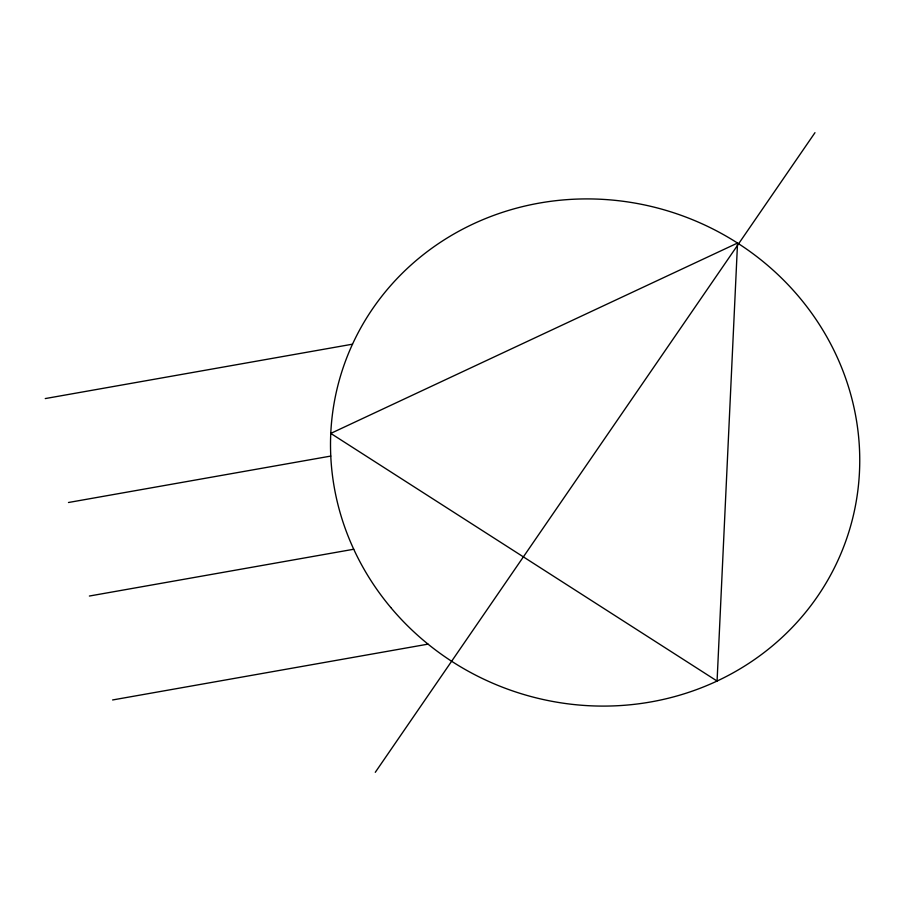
<?xml version="1.0" encoding="UTF-8"?>
<svg xmlns="http://www.w3.org/2000/svg" width="905" height="905" viewBox="0 0 905 905"><rect width="100%" height="100%" fill="white"/><g stroke="black" fill="none" stroke-linecap="round" stroke-linejoin="round"><path stroke-width="1.36" d="M375.281 772.316L814.975 132.684M45.25 398.573L352.509 344.183M68.475 502.501L330.777 456.075M89.38 596.033L353.742 549.245M112.605 699.961L428.031 644.134M737.541 243.049L717.077 681.046L330.777 433.405L737.541 243.049M390.745 607.493A265.878 252.28 17.9 0 0 842.883 548.837A265.878 252.28 17.9 0 0 551.756 201.182A265.878 252.28 17.9 0 0 390.745 607.493"/></g></svg>
